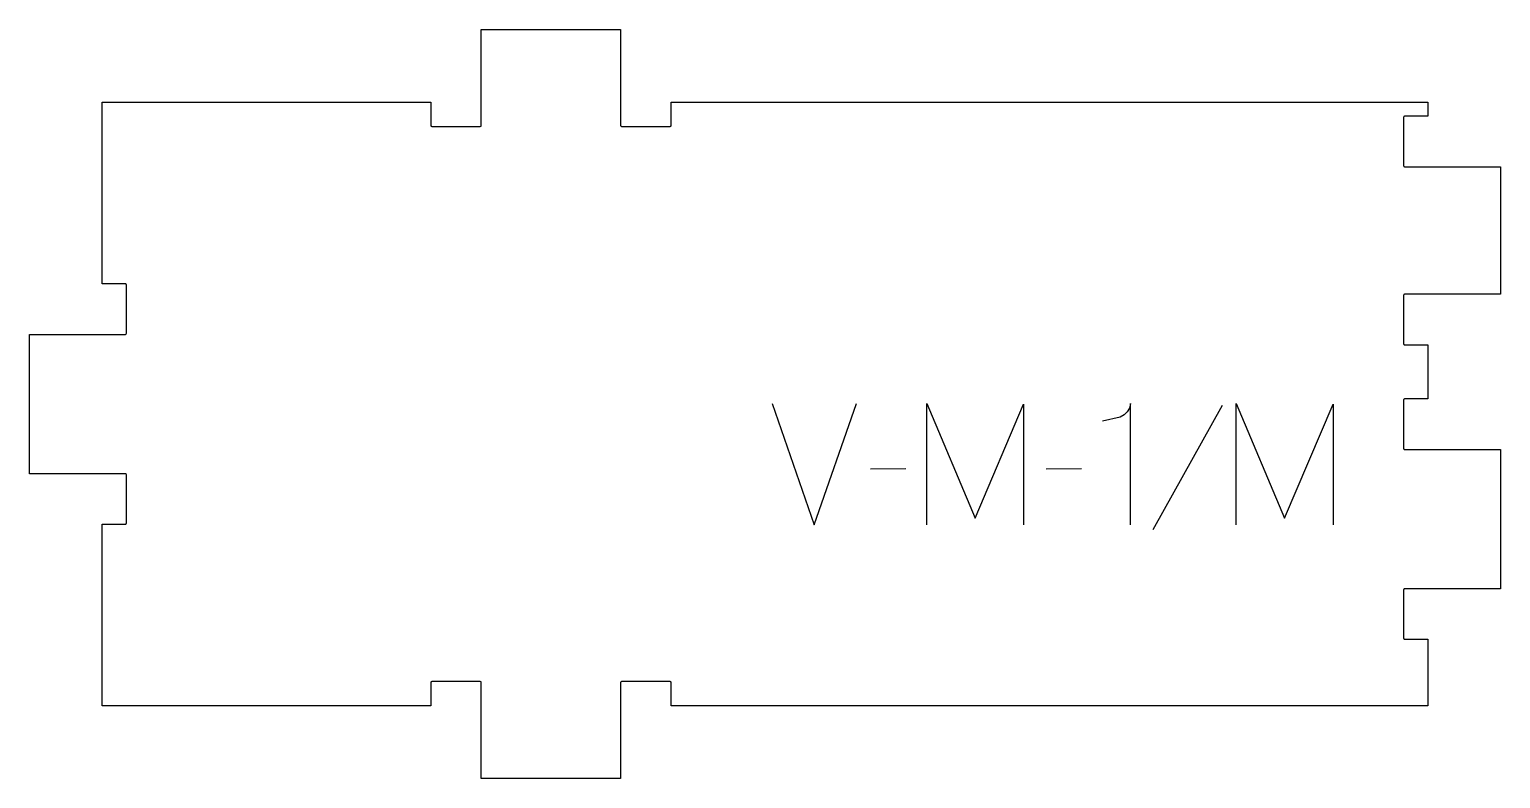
# Model space of a CAD drawing. Header units: millimetres. Extents: x -183 to 182, y -93 to 93.
import ezdxf

# ---------------------------------------------------------------- set-up
doc = ezdxf.new("R2010")
doc.units = ezdxf.units.MM
doc.layers.add('1_ANYTOOL_1MMDEEP_LABELS_S', color=2, linetype='Continuous', true_color=0xffff00)
doc.layers.add('4_ANYTOOL_CUTTHROUGH_OUTSI', color=5, linetype='Continuous', true_color=0x0000ff)

msp = doc.modelspace()

# ---------------------------------------------------------------- linework, layer by layer
at = {"layer": '1_ANYTOOL_1MMDEEP_LABELS_S'}
for p, q in [((112.76, -0.47), (95.57, -31.24)), ((34.41, -16.11), (25.63, -16.2)), ((77.91, -16.11), (69.13, -16.2))]:
    msp.add_line(p, q, dxfattribs=at)
for points in [[(1.29, 0), (11.66, -30), (22.2, 0)], [(39.56, -30), (39.56, 0), (51.56, -28.37), (63.56, -0.13), (63.56, -30)], [(90.04, -30), (90.04, 0.04), (89.77, -1.09), (89.24, -2.04), (88.46, -2.8), (87.43, -3.39), (83.06, -4.33)], [(116.19, -30), (116.19, 0), (128.19, -28.37), (140.19, -0.13), (140.19, -30)]]:
    msp.add_lwpolyline(points, dxfattribs=at)
at = {"layer": '4_ANYTOOL_CUTTHROUGH_OUTSI'}
msp.add_lwpolyline([(-23.72, 68.91), (-23.72, 74.66), (163.66, 74.66), (163.66, 71.16), (157.91, 71.16, 0.414214), (157.66, 70.91), (157.66, 58.91, 0.414214), (157.91, 58.66), (181.66, 58.66), (181.66, 27.07), (157.91, 27.07, 0.414214), (157.66, 26.82), (157.66, 14.82, 0.414214), (157.91, 14.57), (163.66, 14.57), (163.66, 1.16), (157.91, 1.16, 0.414214), (157.66, 0.91), (157.66, -11.09, 0.414214), (157.91, -11.34), (181.66, -11.34), (181.66, -45.84), (157.91, -45.84, 0.414214), (157.66, -46.09), (157.66, -58.09, 0.414214), (157.91, -58.34), (163.66, -58.34), (163.66, -74.84), (-23.72, -74.84), (-23.72, -69.09, 0.414214), (-23.97, -68.84), (-35.97, -68.84, 0.414214), (-36.22, -69.09), (-36.22, -92.84), (-70.72, -92.84), (-70.72, -69.09, 0.414214), (-70.97, -68.84), (-82.97, -68.84, 0.414214), (-83.22, -69.09), (-83.22, -74.84), (-164.61, -74.84), (-164.61, -29.84), (-158.86, -29.84, 0.414214), (-158.61, -29.59), (-158.61, -17.59, 0.414214), (-158.86, -17.34), (-182.61, -17.34), (-182.61, 17.16), (-158.86, 17.16, 0.414214), (-158.61, 17.41), (-158.61, 29.41, 0.414214), (-158.86, 29.66), (-164.61, 29.66), (-164.61, 74.66), (-83.22, 74.66), (-83.22, 68.91, 0.414214), (-82.97, 68.66), (-70.97, 68.66, 0.414214), (-70.72, 68.91), (-70.72, 92.66), (-36.22, 92.66), (-36.22, 68.91, 0.414214), (-35.97, 68.66), (-23.97, 68.66, 0.414214)], format="xyb", close=True, dxfattribs=at)

doc.saveas('drawing.dxf')
